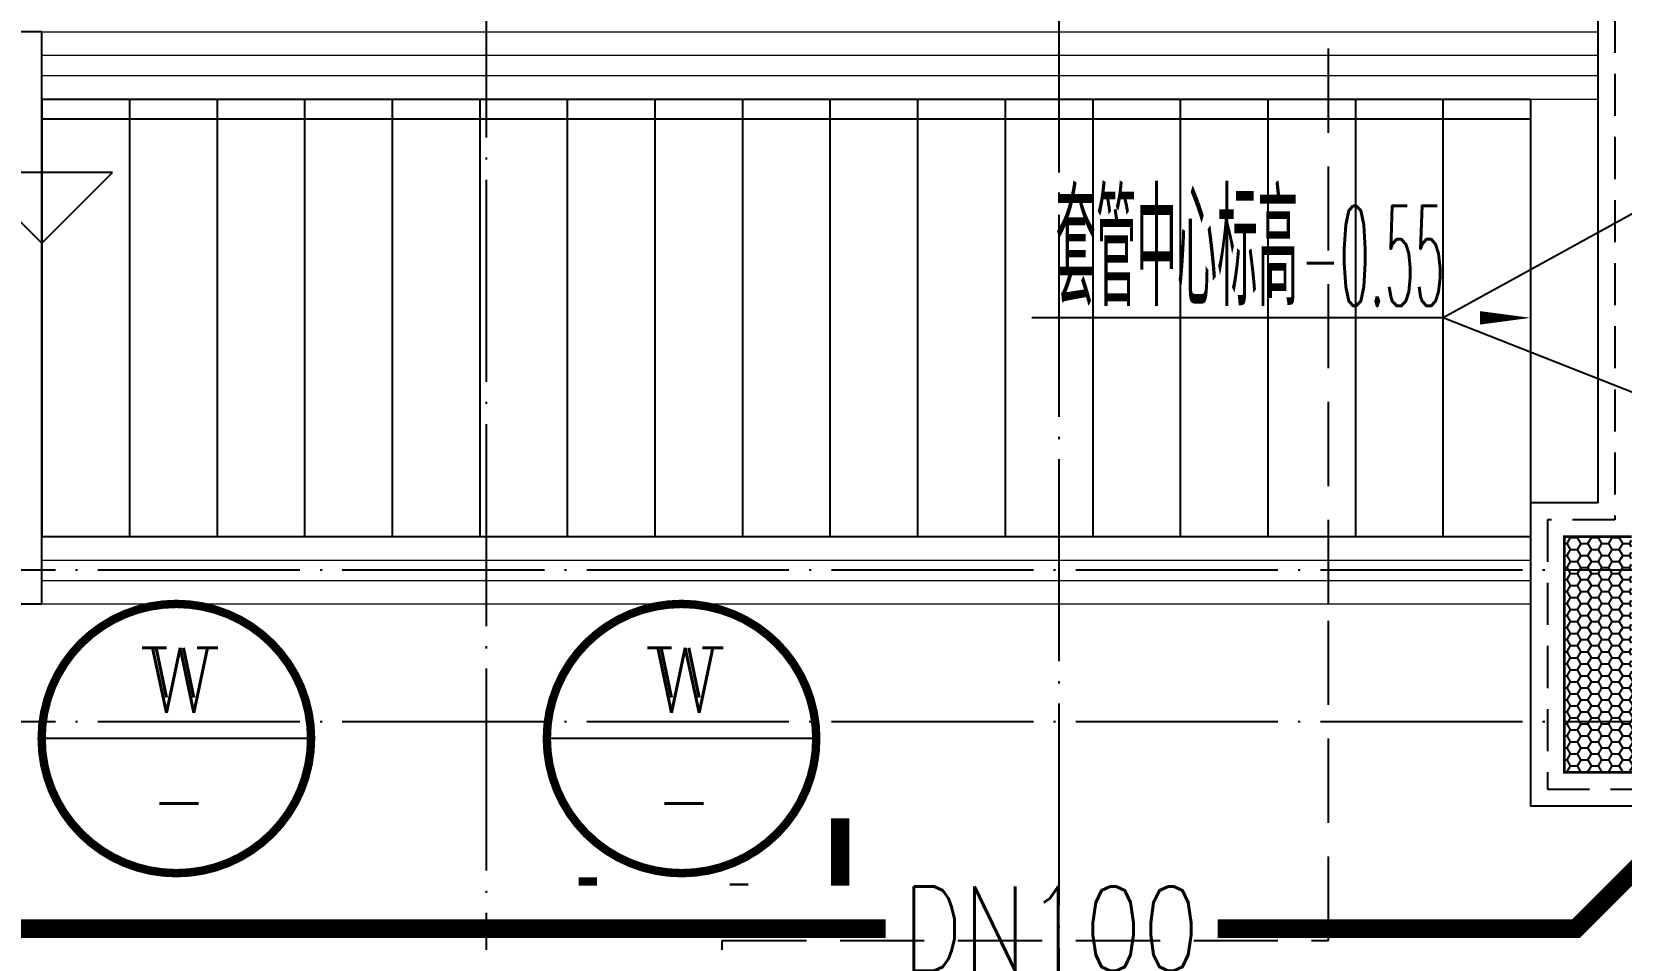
# Model space of a CAD drawing. Extents: x 27938 to 1507990, y 110129 to 923079.
# Drawn here: x 858067 to 862786, y 684561 to 687257 of the extents above; entities that cross this region are included whole.
import ezdxf
from ezdxf.enums import TextEntityAlignment as Align

# ---------------------------------------------------------------- set-up
doc = ezdxf.new("R2010")
doc.units = 0
doc.header["$LTSCALE"] = 1000
doc.header["$MEASUREMENT"] = 0
for name, pattern in [('DASH', [0.35, 0.25, -0.1]), ('DOTE', [2.42, 2, -0.2, 0.02, -0.2]), ('HIDDEN', [0.375, 0.25, -0.125])]:
    doc.linetypes.add(name, pattern=pattern)
for name, color, linetype in [('DIM_ELEV', 3, 'Continuous'), ('DIM_SYMB', 3, 'Continuous'), ('DIM_污水', 2, 'Continuous'), ('DOTE', 1, 'Continuous'), ('PIPE-污水', 2, 'W'), ('PIPE-雨水', 4, 'TG_Y'), ('PIPE-餐饮排水', 41, 'P'), ('STAIR', 2, 'Continuous'), ('TEXT_雨水', 7, 'Continuous'), ('TWT_LEAD', 3, 'Continuous'), ('卫生间', 6, 'Continuous'), ('看线', 251, 'Continuous'), ('立面-看线', 251, 'Continuous')]:
    doc.layers.add(name, color=color, linetype=linetype)
doc.layers.add('平面-栏杆', color=135, linetype='Continuous', lineweight=15)
doc.layers.add('平面-看线', color=45, linetype='Continuous', lineweight=15)
doc.styles.add('_TCH_DIM_T3', font='SIMPLEX.shx', dxfattribs={"width": 0.494118, "bigfont": 'GBCBIG.shx'})
doc.styles.add('_TWT_CIRCLE', font='COMPLEX', dxfattribs={"width": 1.1, "height": 3.5, "bigfont": 'HZTXT'})
doc.styles.add('_TWT_PIPEDN', font='SIMPLEX', dxfattribs={"width": 0.8, "height": 3.5, "bigfont": 'HZTXT'})
doc.styles.get("Standard").update_dxf_attribs({"font": 'gbenor.shx', "bigfont": 'gbcbig.shx'})
doc.styles.add('TG_LINETYPE', font='SIMPLEX', dxfattribs={"width": 0.8, "height": 3, "bigfont": 'HZTXT'})
doc.linetypes.add('P', pattern='A,3,-0.2,["P",Standard,S=0.25,R=0,X=-0.1,Y=-0.115],-0.2', length=3.4)
doc.linetypes.add('TG_Y', pattern='A,2,-0.229,["Y",TG_LINETYPE,S=0.1,R=0,X=-0.229,Y=-0.15],0', length=2.229)
doc.linetypes.add('W', pattern='A,3,-0.2,["W",Standard,S=0.25,R=0,X=-0.1,Y=-0.115],-0.2', length=3.4)

# ---------------------------------------------------------------- blocks, each defined once
blk = doc.blocks.new('A$C148B7D8E')
at = {"layer": '卫生间', "color": 159, "linetype": 'DASH', "true_color": 0x22346e}
blk.add_lwpolyline([(25100, 9000), (24300, 9000), (24300, 10000), (17900, 10000), (17900, 10800), (16100, 10800), (16100, 11800)], dxfattribs=at)
blk = doc.blocks.new('A$C62CD4B6E')
at = {"layer": 'DIM_ELEV', "color": 8}
for p, q in [((15690, -1018.5), (14759.1, -1018.5)), ((15480, -1228.5), (15270, -1018.5)), ((15480, -1228.5), (15690, -1018.5))]:
    blk.add_line(p, q, dxfattribs=at)
at = {"layer": 'DIM_SYMB', "color": 8}
blk.add_lwpolyline([(15380.6, -1450, 0, 0, 0), (19900, -1450, 0, 40, 0), (19750, -1450, 0, 0, 0)], format="xyseb", dxfattribs=at)
at = {"layer": 'STAIR', "color": 8}
for p, q in [((15480, -800), (19900, -800)), ((15480, -800), (15480, -2100)), ((15740, -800), (15740, -2100)), ((16000, -800), (16000, -2100)), ((16260, -800), (16260, -2100)), ((16520, -800), (16520, -2100)), ((16780, -800), (16780, -2100)), ((17040, -800), (17040, -2100)), ((17300, -800), (17300, -2100)), ((17560, -800), (17560, -2100)), ((17820, -800), (17820, -2100)), ((18080, -800), (18080, -2100)), ((18340, -800), (18340, -2100)), ((18600, -800), (18600, -2100)), ((18860, -800), (18860, -2100)), ((19120, -800), (19120, -2100)), ((19380, -800), (19380, -2100)), ((19640, -800), (19640, -2100)), ((19900, -800), (19900, -2100)), ((19900, -860), (15480, -860)), ((15480, -2100), (19900, -2100))]:
    blk.add_line(p, q, dxfattribs=at)
blk.add_lwpolyline([(15480, -600), (13980, -600), (13980, -2300), (15480, -2300)], close=True, dxfattribs=at)
at = {"layer": '平面-栏杆', "color": 8}
for p, q in [((15480, -670), (20100, -670)), ((15480, -730), (20100, -730)), ((15480, -2170), (19900, -2170)), ((15480, -2230), (19900, -2230))]:
    blk.add_line(p, q, dxfattribs=at)
at = {"layer": '平面-看线', "color": 8}
for p, q in [((15480, -600), (20100, -600)), ((15480, -800), (15480, -600)), ((15480, -800), (20100, -800)), ((15480, -2100), (19900, -2100)), ((15480, -2300), (15480, -2100)), ((15480, -2300), (19900, -2300))]:
    blk.add_line(p, q, dxfattribs=at)

msp = doc.modelspace()

# ---------------------------------------------------------------- hatches: boundary and pattern name
at = {"layer": 'PIPE-雨水'}
for points in [[(862651.6, 684592.2), (862651.6, 684564.7), (862663, 684564.7)], [(862651.6, 684592.2), (862671, 684572.7), (862663, 684564.7)]]:
    msp.add_hatch(color=256, dxfattribs=at).paths.add_polyline_path(points)
at = {"layer": '立面-看线'}
h = msp.add_hatch(dxfattribs=at)
h.set_pattern_fill('HONEY', color=8, scale=13)
h.set_pattern_definition([(0, (407300, 152740.447), (30.95625, 17.872595), [20.6375, -41.275]), (120, (407300, 152740.447), (-30.9562463, 17.8726014), [20.6375, -41.275]), (60, (407300, 152740.447), (3.7e-06, 35.7451964), [-41.275, 20.6375])])
h.paths.add_polyline_path([(863116.6, 685357.2), (862816.6, 685357.2), (862816.6, 685757.2), (862617.1, 685757.2), (862617.1, 685057.2), (863116.6, 685057.2)])

# ---------------------------------------------------------------- linework, layer by layer
at = {"color": 8, "const_width": 8}
msp.add_lwpolyline([(862816.6, 685757.2), (862616.6, 685757.2), (862616.6, 685057.2), (863116.6, 685057.2)], dxfattribs=at)
at = {"layer": 'DIM_污水'}
for p, q in [((858895.9, 685157.2), (858095.9, 685157.2)), ((860395.9, 685157.2), (859595.9, 685157.2))]:
    msp.add_line(p, q, dxfattribs=at)
at = {"layer": 'DIM_污水', "const_width": 25}
for points in [[(858895.9, 685157.2, 1), (858095.9, 685157.2, 1)], [(860395.9, 685157.2, 1), (859595.9, 685157.2, 1)]]:
    msp.add_lwpolyline(points, format="xyb", close=True, dxfattribs=at)
at = {"layer": 'DOTE', "color": 169, "linetype": 'DOTE', "ltscale": 0.3}
for p, q in [((859416.6, 678957.2), (859416.6, 690157.2)), ((861116.6, 681757.2), (861116.6, 690157.2)), ((879916.6, 685657.2), (825916.6, 685657.2)), ((879916.6, 685207.2), (825916.6, 685207.2))]:
    msp.add_line(p, q, dxfattribs=at)
at = {"layer": 'PIPE-污水', "ltscale": 0.5, "const_width": 55}
msp.add_lwpolyline([(859717.6, 684719.7), (859717.6, 684745)], dxfattribs=at)
at = {"layer": 'PIPE-雨水', "ltscale": 0.5, "const_width": 55}
for points in [[(862651.6, 684592.2), (862912.7, 684853.3)], [(857005.8, 684592.2), (860601.7, 684592.2)], [(861587.4, 684592.2), (862651.6, 684592.2)]]:
    msp.add_lwpolyline(points, dxfattribs=at)
at = {"layer": 'PIPE-餐饮排水', "ltscale": 0.5, "const_width": 55}
for points in [[(860466.6, 684719.7), (860466.6, 684920.2)], [(860166.6, 684719.7), (860166.6, 684726.7)]]:
    msp.add_lwpolyline(points, dxfattribs=at)
at = {"layer": 'TWT_LEAD'}
for p, q in [((863629.1, 687162), (862256.8, 686407.4)), ((862256.8, 686407.4), (861036, 686407.4)), ((863616.6, 685871.5), (862256.8, 686407.4))]:
    msp.add_line(p, q, dxfattribs=at)
at = {"layer": '卫生间', "color": 8, "linetype": 'DASH'}
msp.add_line((861916.6, 685557.2), (861916.6, 687257.2), dxfattribs=at)
at = {"layer": '看线', "color": 8}
msp.add_lwpolyline([(863616.8, 688257.2), (863616.8, 688557.2), (862516.8, 688557.2), (862516.8, 687457.2), (862716.6, 687457.2), (862716.6, 685857.2), (862516.6, 685857.2), (862516.6, 684957.2), (863116.6, 684957.2)], dxfattribs=at)
at = {"layer": '看线', "color": 8, "linetype": 'HIDDEN', "ltscale": 0.5}
msp.add_lwpolyline([(863566.8, 688257.2), (863566.8, 688507.2), (862566.8, 688507.2), (862566.8, 687507.2), (862766.6, 687507.2), (862766.6, 685807.2), (862566.6, 685807.2), (862566.6, 685007.2), (863116.6, 685007.2)], dxfattribs=at)

# ---------------------------------------------------------------- block references
at = {"color": 8, "xscale": -1}
msp.add_blockref('A$C148B7D8E', (878016.6, 673757.2), dxfattribs=at)
at = {"ltscale": 0.5}
msp.add_blockref('A$C62CD4B6E', (842616.6, 687857.2), dxfattribs=at)

# ---------------------------------------------------------------- texts
at = {"layer": 'DIM_污水', "color": 7, "style": '_TWT_CIRCLE'}
for s, height, width, p, p2 in [('W', 193.3, 1.1, (858384.5, 685233.5), (858629.5, 685233.5)), ('W', 193.3, 1.1, (859884.5, 685233.5), (860129.5, 685233.5)), ('-', 207, 0.855556, (858420, 684875.9), (858586.9, 684875.9)), ('-', 207, 0.855556, (859920, 684875.9), (860086.9, 684875.9))]:
    msp.add_text(s, height=height, dxfattribs=dict(at, width=width)).set_placement(p, p2, align=Align.FIT)
at = {"layer": 'TEXT_雨水', "style": '_TWT_PIPEDN', "width": 0.8}
msp.add_text('DN100', height=250, dxfattribs=at).set_placement((860651.7, 684467.2))
at = {"layer": 'TWT_LEAD', "color": 7, "style": '_TCH_DIM_T3'}
for s, height, width, p in [('套管中心标高', 337.59, 0.494118, (861106, 686442.4)), ('-0.55', 297.5, 0.348789, (861834.6, 686442.4))]:
    msp.add_text(s, height=height, dxfattribs=dict(at, width=width)).set_placement(p)

doc.saveas('drawing.dxf')
